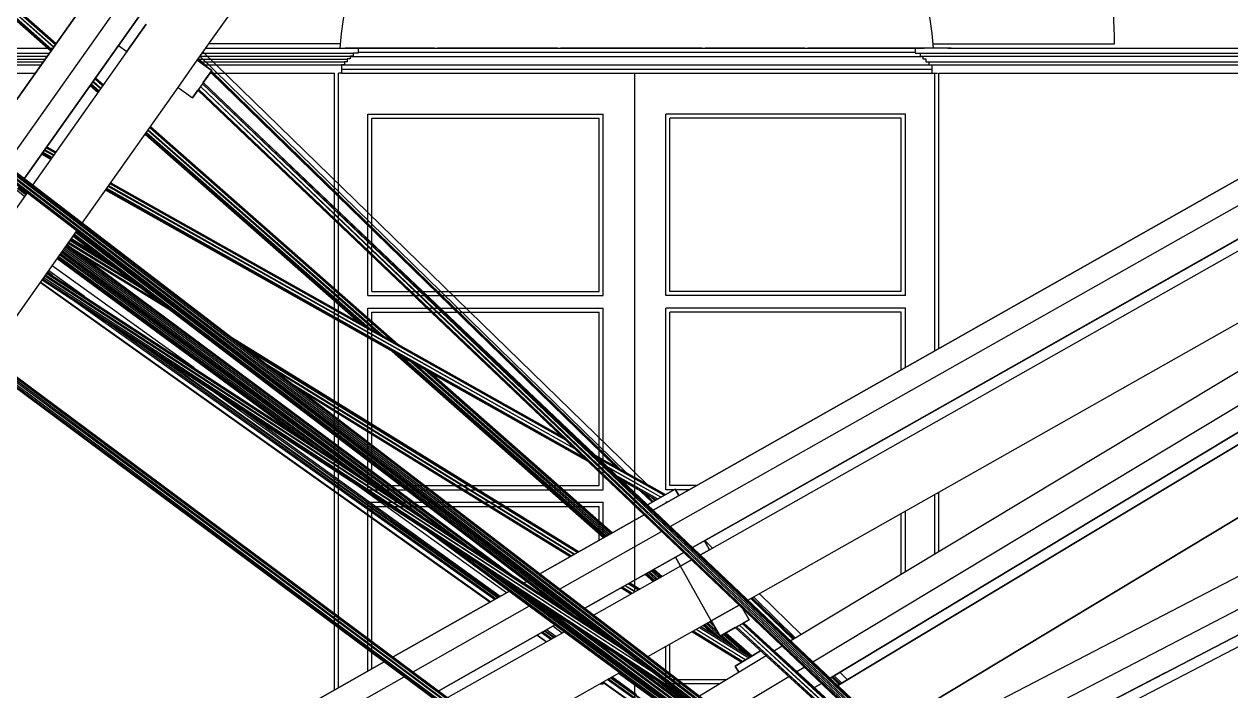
# Model space of a CAD drawing. Extents: x -43 to 90, y 6 to 81.
# Drawn here: x -15.716 to -12.824, y 69.148 to 70.745 of the extents above; entities that cross this region are included whole.
import ezdxf

# ---------------------------------------------------------------- set-up
doc = ezdxf.new("R2010")
doc.units = 0
doc.header["$LTSCALE"] = 0.1
doc.header["$MEASUREMENT"] = 0
doc.layers.add('cobertura nova', color=4, linetype='CONTINUOUS')
doc.layers.add('visto', color=9, linetype='CONTINUOUS')

msp = doc.modelspace()

# ---------------------------------------------------------------- linework, layer by layer
at = {"layer": 'cobertura nova'}
for p, q in [((-15.8148, 70.4505), (-14.023, 72.9875)), ((-14.023, 72.9875), (-15.8148, 70.4505)), ((-15.7592, 70.408), (-13.9658, 72.9471)), ((-13.9212, 72.9156), (-15.7158, 70.3747)), ((-15.7158, 70.3747), (-13.9212, 72.9156)), ((-15.7158, 70.3747), (-13.9212, 72.9156)), ((-13.9212, 72.9156), (-15.7158, 70.3747)), ((-13.9212, 72.9156), (-15.7158, 70.3747)), ((-15.7158, 70.3747), (-13.9212, 72.9156)), ((-15.7158, 70.3747), (-13.9212, 72.9156)), ((-13.9212, 72.9156), (-15.7158, 70.3747)), ((-15.7158, 70.3747), (-13.9212, 72.9156)), ((-13.9212, 72.9156), (-15.7158, 70.3747)), ((-15.3009, 70.6588), (-13.8244, 72.7493)), ((-15.3009, 70.6588), (-13.8244, 72.7493)), ((-18.0309, 72.1236), (-12.348, 67.7684)), ((-12.3445, 67.7697), (-18.0309, 72.1236)), ((-12.336, 67.7728), (-18.0268, 72.1304)), ((-12.3444, 67.7697), (-18.0268, 72.1304)), ((-12.3274, 67.7759), (-18.0227, 72.1373)), ((-12.3358, 67.7729), (-18.0227, 72.1373)), ((-12.3216, 67.7755), (-18.0211, 72.1401)), ((-12.3273, 67.7759), (-18.0211, 72.1401)), ((-18.0326, 72.1208), (-12.3481, 67.7684)), ((-15.9759, 70.9663), (-15.6519, 70.6812)), ((-15.9755, 70.9661), (-15.6517, 70.6815)), ((-15.65, 70.6838), (-15.9661, 70.9619)), ((-15.965, 70.9615), (-15.6494, 70.6847)), ((-15.9424, 70.9515), (-15.6455, 70.6903)), ((-15.9411, 70.9509), (-15.6449, 70.6911)), ((-15.9186, 70.941), (-15.6409, 70.6967)), ((-15.6407, 70.697), (-15.9181, 70.9407)), ((-15.9088, 70.9366), (-15.6391, 70.6993)), ((-14.2088, 69.5815), (-11.8489, 70.9148)), ((-11.8489, 70.9148), (-14.2088, 69.5815)), ((-14.1674, 69.5422), (-11.822, 70.8672)), ((-14.1143, 69.4918), (-11.7876, 70.8063)), ((-11.7876, 70.8063), (-14.1143, 69.4918)), ((-11.7876, 70.8063), (-14.1143, 69.4918)), ((-14.1143, 69.4918), (-11.7876, 70.8063)), ((-14.1143, 69.4918), (-11.7876, 70.8063)), ((-11.7876, 70.8063), (-14.1143, 69.4918)), ((-14.1143, 69.4918), (-11.7876, 70.8063)), ((-11.7876, 70.8063), (-14.1143, 69.4918)), ((-14.1143, 69.4918), (-11.7876, 70.8063)), ((-11.7876, 70.8063), (-14.1143, 69.4918)), ((-14.0856, 69.508), (-11.7876, 70.8063)), ((-11.7876, 70.8063), (-14.0856, 69.508)), ((-14.0856, 69.508), (-11.7876, 70.8063)), ((-11.7876, 70.8063), (-14.0856, 69.508)), ((-14.0856, 69.508), (-11.7876, 70.8063)), ((-14.0856, 69.508), (-11.7876, 70.8063)), ((-14.0856, 69.508), (-11.7876, 70.8063)), ((-11.7876, 70.8063), (-14.0856, 69.508)), ((-11.7876, 70.8063), (-14.0856, 69.508)), ((-11.7876, 70.8063), (-14.0856, 69.508)), ((-14.0856, 69.508), (-11.7876, 70.8063)), ((-14.0856, 69.508), (-11.7876, 70.8063)), ((-14.0856, 69.508), (-11.7876, 70.8063)), ((-11.7876, 70.8063), (-14.0856, 69.508)), ((-11.7876, 70.8063), (-14.0856, 69.508)), ((-14.0856, 69.508), (-11.7876, 70.8063)), ((-14.0856, 69.508), (-11.7876, 70.8063)), ((-15.4696, 70.6799), (-15.4235, 70.7453)), ((-15.4235, 70.7453), (-15.4696, 70.6799)), ((-15.4234, 70.7453), (-15.4696, 70.6799)), ((-15.4696, 70.6799), (-15.4234, 70.7453)), ((-15.4696, 70.6799), (-15.4234, 70.7453)), ((-14.0733, 69.4862), (-11.8449, 70.7452)), ((-14.1143, 69.4918), (-11.9168, 70.7333)), ((-15.49, 70.6944), (-15.7158, 70.3747)), ((-15.49, 70.6944), (-15.7158, 70.3747)), ((-15.7158, 70.3747), (-15.49, 70.6944)), ((-15.49, 70.6944), (-15.7158, 70.3747)), ((-15.7158, 70.3747), (-15.49, 70.6944)), ((-15.7158, 70.3747), (-15.49, 70.6944)), ((-15.7158, 70.3747), (-15.49, 70.6944)), ((-15.49, 70.6944), (-15.7158, 70.3747)), ((-15.7158, 70.3747), (-15.49, 70.6944)), ((-15.7158, 70.3747), (-15.49, 70.6944)), ((-15.49, 70.6944), (-15.7158, 70.3747)), ((-15.7158, 70.3747), (-15.49, 70.6944)), ((-15.49, 70.6944), (-15.7158, 70.3747)), ((-15.49, 70.6944), (-15.7158, 70.3747)), ((-15.49, 70.6944), (-15.7158, 70.3747)), ((-15.7158, 70.3747), (-15.49, 70.6944)), ((-15.7158, 70.3747), (-15.49, 70.6944)), ((-15.49, 70.6944), (-15.7158, 70.3747)), ((-15.7158, 70.3747), (-15.49, 70.6944)), ((-15.49, 70.6944), (-15.7158, 70.3747)), ((-15.7158, 70.3747), (-15.49, 70.6944)), ((-15.49, 70.6944), (-15.7158, 70.3747)), ((-15.7158, 70.3747), (-15.49, 70.6944)), ((-15.7158, 70.3747), (-15.49, 70.6944)), ((-15.49, 70.6944), (-15.7158, 70.3747)), ((-15.49, 70.6944), (-15.7158, 70.3747)), ((-15.4696, 70.6799), (-15.6959, 70.3595)), ((-15.49, 70.6944), (-15.4696, 70.6799)), ((-15.4696, 70.6799), (-15.4696, 70.6799)), ((-15.4696, 70.6799), (-15.4696, 70.6799)), ((-15.4696, 70.6799), (-15.4696, 70.6799)), ((-14.2242, 69.6439), (-15.287, 70.6785)), ((-15.3471, 70.5934), (-15.3009, 70.6588)), ((-15.3009, 70.6588), (-15.2663, 70.6343)), ((-15.3009, 70.6588), (-15.3009, 70.6588)), ((-15.3009, 70.6588), (-15.3009, 70.6588)), ((-15.2663, 70.6343), (-15.3009, 70.6588)), ((-15.3009, 70.6588), (-15.3009, 70.6588)), ((-15.2663, 70.6343), (-15.3009, 70.6588)), ((-15.3009, 70.6588), (-15.3009, 70.6588)), ((-15.3009, 70.6588), (-15.3009, 70.6588)), ((-15.3009, 70.6587), (-15.3009, 70.6588)), ((-15.2998, 70.6603), (-15.291, 70.6517)), ((-15.2983, 70.6624), (-15.278, 70.6426)), ((-15.2742, 70.6399), (-15.2979, 70.663)), ((-14.2744, 69.6721), (-15.2944, 70.668)), ((-15.2663, 70.6343), (-15.3125, 70.569)), ((-15.2663, 70.6343), (-15.2868, 70.6053)), ((-15.2868, 70.6053), (-15.2663, 70.6343)), ((-15.2691, 70.6304), (-14.299, 69.6859)), ((-15.2676, 70.6324), (-14.2933, 69.6827)), ((-14.2881, 69.6798), (-15.2672, 70.633)), ((-15.2663, 70.6343), (-15.2663, 70.6343)), ((-15.2663, 70.6343), (-15.2663, 70.6343)), ((-15.7158, 70.3747), (-15.55, 70.6094)), ((-15.5767, 70.2683), (-15.3471, 70.5934)), ((-15.5767, 70.2682), (-15.3471, 70.5934)), ((-15.5578, 70.5984), (-15.5389, 70.5818)), ((-15.5575, 70.5988), (-15.5386, 70.5822)), ((-15.5371, 70.5844), (-15.5559, 70.601)), ((-15.5552, 70.602), (-15.5364, 70.5855)), ((-15.5514, 70.6075), (-15.5325, 70.5909)), ((-15.5507, 70.6084), (-15.5318, 70.5919)), ((-15.5468, 70.6139), (-15.528, 70.5973)), ((-15.5277, 70.5977), (-15.5466, 70.6143)), ((-15.545, 70.6165), (-15.5261, 70.5999)), ((-15.3471, 70.5934), (-15.3125, 70.569)), ((-15.2977, 70.5898), (-12.4314, 67.8596)), ((-12.4085, 67.8421), (-15.2977, 70.5898)), ((-12.35, 67.7972), (-15.2932, 70.5962)), ((-12.4058, 67.84), (-15.2932, 70.5962)), ((-12.3151, 67.7749), (-15.2887, 70.6026)), ((-12.3483, 67.7959), (-15.2887, 70.6026)), ((-12.315, 67.7749), (-15.2868, 70.6053)), ((-15.2868, 70.6053), (-12.3099, 67.7744)), ((-13.9816, 69.3658), (-11.7711, 70.6146)), ((-13.9816, 69.3658), (-11.7712, 70.6146)), ((-11.6734, 70.5958), (-13.8783, 69.2678)), ((-15.2996, 70.5872), (-15.3125, 70.569)), ((-15.3125, 70.569), (-15.2996, 70.5872)), ((-15.3125, 70.569), (-15.3125, 70.569)), ((-15.3125, 70.569), (-15.3125, 70.569)), ((-15.3125, 70.569), (-15.3125, 70.569)), ((-15.2997, 70.587), (-15.0895, 70.3874)), ((-15.2996, 70.5872), (-12.4327, 67.8606)), ((-13.8256, 69.2178), (-11.6373, 70.5358)), ((-15.4257, 70.4821), (-14.9128, 70.0309)), ((-15.4253, 70.4826), (-14.9085, 70.0284)), ((-14.8992, 70.0232), (-15.4238, 70.4848)), ((-15.4229, 70.486), (-14.8887, 70.0173)), ((-15.4192, 70.4912), (-14.8665, 70.0048)), ((-15.4184, 70.4924), (-14.8557, 69.9988)), ((-15.4147, 70.4976), (-14.8337, 69.9864)), ((-14.8292, 69.9839), (-15.4144, 70.4981)), ((-15.4128, 70.5003), (-14.8202, 69.9788)), ((-11.6091, 70.489), (-13.7846, 69.1787)), ((-13.7846, 69.1787), (-11.6091, 70.489)), ((-11.6091, 70.489), (-13.7846, 69.1787)), ((-13.7846, 69.1787), (-11.6091, 70.489)), ((-13.7846, 69.1787), (-11.6091, 70.489)), ((-11.6091, 70.489), (-13.7846, 69.1787)), ((-11.6091, 70.489), (-13.7846, 69.1788)), ((-13.7846, 69.1788), (-11.6091, 70.489)), ((-13.7846, 69.1788), (-11.6091, 70.489)), ((-11.6091, 70.489), (-13.7846, 69.1788)), ((-13.7846, 69.1788), (-11.6091, 70.489)), ((-11.6091, 70.489), (-13.7846, 69.1788)), ((-11.6091, 70.489), (-13.7846, 69.1788)), ((-11.6091, 70.489), (-13.7846, 69.1788)), ((-13.7846, 69.1788), (-11.6091, 70.489)), ((-11.6091, 70.489), (-13.7846, 69.1788)), ((-13.7846, 69.1788), (-11.6091, 70.489)), ((-11.6091, 70.489), (-13.7846, 69.1788)), ((-13.7846, 69.1787), (-11.6091, 70.489)), ((-11.6091, 70.489), (-13.7846, 69.1787)), ((-13.7846, 69.1787), (-11.6091, 70.489)), ((-11.6091, 70.489), (-13.7846, 69.1787)), ((-11.6091, 70.489), (-13.7846, 69.1787)), ((-13.7846, 69.1787), (-11.6091, 70.489)), ((-11.6091, 70.489), (-13.7846, 69.1787)), ((-13.7846, 69.1787), (-11.6091, 70.489)), ((-13.7846, 69.1787), (-11.6091, 70.489)), ((-11.6091, 70.489), (-13.7846, 69.1787)), ((-11.6091, 70.489), (-13.7846, 69.1787)), ((-13.7846, 69.1788), (-11.6091, 70.489)), ((-11.6091, 70.489), (-13.7846, 69.1788)), ((-13.7846, 69.1788), (-11.6091, 70.489)), ((-13.7846, 69.1788), (-11.6091, 70.489)), ((-13.7846, 69.1788), (-11.6091, 70.489)), ((-13.7846, 69.1788), (-11.6091, 70.489)), ((-11.6091, 70.489), (-13.7846, 69.1788)), ((-13.7846, 69.1788), (-11.6091, 70.489)), ((-13.7846, 69.1788), (-11.6091, 70.489)), ((-11.6091, 70.489), (-13.7846, 69.1788)), ((-15.6633, 70.449), (-15.6414, 70.4367)), ((-15.6409, 70.4375), (-15.6627, 70.4498)), ((-15.6615, 70.4516), (-15.6396, 70.4393)), ((-15.6615, 70.4516), (-15.6396, 70.4393)), ((-15.6523, 70.4213), (-15.6742, 70.4336)), ((-15.6517, 70.4222), (-15.6736, 70.4345)), ((-15.6723, 70.4363), (-15.6504, 70.424)), ((-15.649, 70.4259), (-15.6709, 70.4383)), ((-15.6459, 70.4303), (-15.6678, 70.4426)), ((-15.6445, 70.4323), (-15.6664, 70.4446)), ((-13.7658, 69.1609), (-11.6647, 70.4263)), ((-11.6647, 70.4263), (-13.7657, 69.1609)), ((-12.3048, 67.7739), (-15.0773, 70.4061)), ((-14.3975, 69.7292), (-15.5132, 70.3582)), ((-15.51, 70.3628), (-14.419, 69.7497)), ((-14.4195, 69.7502), (-15.5094, 70.3635)), ((-15.5081, 70.3654), (-14.4284, 69.7587)), ((-15.5081, 70.3654), (-14.4284, 69.7586)), ((-15.7087, 70.3415), (-16.9923, 68.524)), ((-15.7346, 70.3481), (-15.7147, 70.333)), ((-15.7315, 70.3525), (-15.7116, 70.3374)), ((-15.7301, 70.3545), (-15.7102, 70.3394)), ((-14.3644, 69.6977), (-15.5208, 70.3475)), ((-14.3648, 69.6981), (-15.5203, 70.3482)), ((-15.5189, 70.3501), (-14.3738, 69.7067)), ((-14.3747, 69.7075), (-15.5176, 70.3519)), ((-14.3964, 69.7282), (-15.5144, 70.3564)), ((-13.6529, 69.0538), (-11.5873, 70.2978)), ((-11.5873, 70.2978), (-13.6529, 69.0538)), ((-13.6529, 69.0538), (-11.5873, 70.2978)), ((-11.5874, 70.2978), (-13.6529, 69.0538)), ((-11.5873, 70.2978), (-13.6529, 69.0538)), ((-13.6529, 69.0538), (-11.5873, 70.2978)), ((-16.8698, 68.4375), (-15.5895, 70.2502)), ((-16.8698, 68.4375), (-15.5895, 70.2502)), ((-15.5921, 70.2465), (-14.3894, 69.3313)), ((-15.5906, 70.2486), (-15.2213, 69.9683)), ((-14.5927, 69.4553), (-15.615, 70.214)), ((-14.5753, 69.4439), (-15.6139, 70.2155)), ((-14.5486, 69.4266), (-15.6131, 70.2167)), ((-15.6103, 70.2207), (-15.4344, 70.1126)), ((-15.6103, 70.2146), (-15.3898, 70.0787)), ((-15.6088, 70.2228), (-15.4532, 70.1269)), ((-15.6058, 70.2271), (-15.4969, 70.1602)), ((-15.6043, 70.2292), (-15.5167, 70.1752)), ((-15.603, 70.231), (-15.5346, 70.1888)), ((-15.6024, 70.2319), (-15.543, 70.1953)), ((-15.6024, 70.2319), (-15.543, 70.1952)), ((-15.5985, 70.2374), (-14.4379, 69.3544)), ((-15.5979, 70.2383), (-14.4169, 69.3408)), ((-14.4008, 69.3303), (-15.5966, 70.2401)), ((-15.5951, 70.2422), (-14.3492, 69.2967)), ((-15.6357, 70.1848), (-15.0349, 69.7434)), ((-15.0127, 69.7289), (-15.6346, 70.1863)), ((-15.6327, 70.189), (-14.9498, 69.6879)), ((-15.6301, 70.1926), (-14.8976, 69.6539)), ((-15.6282, 70.1954), (-15.0251, 69.7528)), ((-15.6259, 70.1987), (-14.8503, 69.6231)), ((-15.6248, 70.2002), (-14.831, 69.6105)), ((-14.8061, 69.5943), (-15.624, 70.2013)), ((-14.7606, 69.5647), (-15.6214, 70.2049)), ((-14.6993, 69.5248), (-15.6195, 70.2077)), ((-14.6557, 69.4964), (-15.6169, 70.2113)), ((-15.3823, 70.0729), (-15.6004, 70.2072)), ((-15.3635, 70.0587), (-15.5802, 70.1922)), ((-15.3085, 69.9217), (-15.6486, 70.1665)), ((-15.6365, 70.1836), (-15.0603, 69.76)), ((-15.6761, 70.1275), (-14.5979, 69.3617)), ((-14.084, 69.0975), (-15.6726, 70.1324)), ((-14.0859, 69.099), (-15.672, 70.1334)), ((-15.6708, 70.1351), (-14.1177, 69.1233)), ((-14.1231, 69.1274), (-15.6691, 70.1374)), ((-14.1993, 69.1858), (-15.6662, 70.1415)), ((-14.206, 69.191), (-15.6646, 70.1439)), ((-15.6617, 70.1479), (-14.2809, 69.2483)), ((-14.2842, 69.2508), (-15.661, 70.1489)), ((-15.6598, 70.1506), (-14.3148, 69.2742)), ((-15.6598, 70.1506), (-14.3147, 69.2742)), ((-15.6481, 70.143), (-15.6595, 70.1511)), ((-15.5714, 70.093), (-15.6569, 70.1547)), ((-13.6052, 69.0085), (-11.4066, 70.1483)), ((-15.6771, 70.1261), (-14.5991, 69.361)), ((-14.5886, 69.367), (-15.6053, 70.0886)), ((-13.5515, 68.9575), (-11.3744, 70.0862)), ((-14.5858, 69.3685), (-15.519, 70.0323)), ((-13.5096, 68.9177), (-11.3492, 70.0377)), ((-13.5096, 68.9177), (-11.3492, 70.0377)), ((-11.3493, 70.0377), (-13.5096, 68.9177)), ((-13.5096, 68.9177), (-11.3493, 70.0377)), ((-11.3492, 70.0377), (-13.5096, 68.9177)), ((-11.3492, 70.0377), (-13.5096, 68.9177)), ((-13.5096, 68.9177), (-11.3492, 70.0377)), ((-11.3492, 70.0377), (-13.5096, 68.9177)), ((-13.5096, 68.9177), (-11.3492, 70.0377)), ((-13.5096, 68.9177), (-11.3492, 70.0377)), ((-11.3492, 70.0377), (-13.5096, 68.9177)), ((-13.5096, 68.9177), (-11.3492, 70.0377)), ((-11.3492, 70.0377), (-13.5096, 68.9177)), ((-11.3492, 70.0377), (-13.5096, 68.9177)), ((-13.5096, 68.9177), (-11.3492, 70.0377)), ((-13.5096, 68.9177), (-11.3492, 70.0377)), ((-11.3492, 70.0377), (-13.5096, 68.9177)), ((-13.5096, 68.9177), (-11.3492, 70.0377)), ((-11.3492, 70.0377), (-13.5096, 68.9177)), ((-13.5096, 68.9177), (-11.3492, 70.0377)), ((-11.3492, 70.0377), (-13.5096, 68.9177)), ((-13.5096, 68.9177), (-11.3492, 70.0377)), ((-13.5096, 68.9177), (-11.3492, 70.0377)), ((-13.5096, 68.9177), (-11.3492, 70.0377)), ((-13.5096, 68.9177), (-11.3492, 70.0377)), ((-11.3492, 70.0377), (-13.5096, 68.9177)), ((-13.5096, 68.9177), (-11.3492, 70.0377)), ((-13.5096, 68.9177), (-11.3492, 70.0377)), ((-13.5096, 68.9177), (-11.3492, 70.0377)), ((-11.3492, 70.0377), (-13.5096, 68.9177)), ((-11.3492, 70.0377), (-13.5096, 68.9177)), ((-11.3492, 70.0377), (-13.5096, 68.9177)), ((-13.5096, 68.9177), (-11.3492, 70.0377)), ((-11.3492, 70.0377), (-13.5096, 68.9177)), ((-11.3492, 70.0377), (-13.5096, 68.9177)), ((-14.5812, 69.3712), (-15.4419, 69.9822)), ((-15.227, 70.0005), (-14.3855, 69.4817)), ((-15.227, 70.0004), (-14.3855, 69.4817)), ((-15.2205, 69.9954), (-14.3858, 69.4815)), ((-14.58, 69.3718), (-15.4074, 69.9596)), ((-15.2016, 69.981), (-14.3887, 69.4799)), ((-15.1864, 69.9693), (-14.3894, 69.4795)), ((-14.8342, 69.9617), (-14.3265, 69.515)), ((-14.8296, 69.9591), (-14.3251, 69.5158)), ((-14.3235, 69.5167), (-14.8206, 69.9541)), ((-13.4904, 68.8995), (-11.4087, 69.9787)), ((-14.1746, 68.7134), (-15.8141, 69.9322)), ((-14.1742, 68.7136), (-15.8133, 69.9333)), ((-15.8122, 69.9348), (-14.1714, 68.715)), ((-14.1703, 68.7156), (-15.8102, 69.9376)), ((-14.1636, 68.7191), (-15.8077, 69.9413)), ((-14.1625, 68.7196), (-15.8057, 69.9441)), ((-15.8031, 69.9477), (-14.1558, 68.7231)), ((-14.1554, 68.7233), (-15.8023, 69.9489)), ((-15.8012, 69.9504), (-14.1526, 68.7248)), ((-15.8012, 69.9504), (-14.1526, 68.7248)), ((-15.1403, 69.9341), (-14.3964, 69.4755)), ((-14.8094, 69.9478), (-14.3202, 69.5186)), ((-14.7879, 69.9357), (-14.3163, 69.5208)), ((-14.7764, 69.9292), (-14.3129, 69.5227)), ((-15.1259, 69.923), (-14.3971, 69.4751)), ((-14.7552, 69.9173), (-14.3091, 69.5248)), ((-14.3077, 69.5256), (-14.7503, 69.9146)), ((-14.7416, 69.9097), (-14.3061, 69.5265)), ((-15.0791, 69.8872), (-14.4041, 69.4712)), ((-14.4044, 69.471), (-15.0734, 69.8828)), ((-14.4073, 69.4694), (-15.0538, 69.8678)), ((-14.578, 69.3729), (-15.2594, 69.8632)), ((-14.5752, 69.3745), (-15.1915, 69.819)), ((-13.6583, 69.7494), (-14.0856, 69.508)), ((-14.0856, 69.508), (-13.6612, 69.7478)), ((-14.3474, 69.7131), (-14.1791, 69.6185)), ((-14.3474, 69.7131), (-14.1791, 69.6185)), ((-14.1824, 69.6167), (-14.3383, 69.7045)), ((-14.338, 69.7042), (-14.1824, 69.6167)), ((-14.1902, 69.6123), (-14.3159, 69.6832)), ((-14.1902, 69.6123), (-14.3152, 69.6826)), ((-14.5601, 69.383), (-14.9211, 69.6428)), ((-14.198, 69.6079), (-14.2931, 69.6615)), ((-14.2925, 69.661), (-14.198, 69.6079)), ((-14.2012, 69.6061), (-14.2833, 69.6523)), ((-14.2012, 69.6061), (-14.2831, 69.6521)), ((-14.2385, 69.627), (-14.2112, 69.6004)), ((-14.233, 69.6239), (-14.2097, 69.6012)), ((-14.2083, 69.6021), (-14.2276, 69.6209)), ((-14.1556, 69.6318), (-14.2222, 69.5942)), ((-14.2222, 69.5942), (-14.1556, 69.6318)), ((-14.2047, 69.6041), (-14.2143, 69.6134)), ((-14.1469, 69.6165), (-14.1556, 69.6318)), ((-14.1469, 69.6165), (-14.1556, 69.6318)), ((-14.1556, 69.6318), (-14.1556, 69.6318)), ((-14.1556, 69.6318), (-14.1556, 69.6318)), ((-14.1556, 69.6318), (-14.1469, 69.6165)), ((-14.1469, 69.6165), (-14.1556, 69.6318)), ((-13.9378, 69.5915), (-14.0856, 69.508)), ((-14.4799, 69.4283), (-14.2297, 69.5697)), ((-14.2297, 69.5697), (-14.4799, 69.4283)), ((-14.745, 69.5281), (-13.8592, 68.8768)), ((-14.4328, 69.3922), (-14.1884, 69.5303)), ((-14.7171, 69.51), (-13.8569, 68.878)), ((-13.8561, 68.8785), (-14.6974, 69.4972)), ((-14.0733, 69.4862), (-14.0856, 69.508)), ((-14.0856, 69.508), (-14.0733, 69.4862)), ((-14.0733, 69.4862), (-14.0856, 69.508)), ((-14.0733, 69.4862), (-14.0856, 69.508)), ((-14.0856, 69.508), (-14.0733, 69.4862)), ((-14.0663, 69.4902), (-14.085, 69.5083)), ((-14.3724, 69.346), (-14.1353, 69.4799)), ((-14.1353, 69.4799), (-14.3724, 69.346)), ((-14.1353, 69.4799), (-14.3724, 69.346)), ((-14.3724, 69.346), (-14.1353, 69.4799)), ((-14.3724, 69.346), (-14.1353, 69.4799)), ((-14.3724, 69.346), (-14.1353, 69.4799)), ((-14.1353, 69.4799), (-14.3724, 69.346)), ((-14.3724, 69.346), (-14.1353, 69.4799)), ((-14.1353, 69.4799), (-14.3724, 69.346)), ((-14.3724, 69.346), (-14.1353, 69.4799)), ((-14.1353, 69.4799), (-14.3724, 69.346)), ((-14.1553, 69.4686), (-14.3724, 69.346)), ((-14.3724, 69.346), (-14.1553, 69.4686)), ((-14.3724, 69.346), (-14.1553, 69.4686)), ((-14.3724, 69.346), (-14.1553, 69.4686)), ((-14.1553, 69.4686), (-14.3724, 69.346)), ((-14.1553, 69.4686), (-14.3724, 69.346)), ((-14.3724, 69.346), (-14.1553, 69.4686)), ((-14.1553, 69.4686), (-14.3724, 69.346)), ((-14.3724, 69.346), (-14.1553, 69.4686)), ((-14.3724, 69.346), (-14.1553, 69.4686)), ((-14.3724, 69.346), (-14.1553, 69.4686)), ((-14.1553, 69.4686), (-14.3724, 69.346)), ((-14.1553, 69.4686), (-14.3724, 69.346)), ((-14.3724, 69.346), (-14.1553, 69.4686)), ((-14.1553, 69.4686), (-14.3724, 69.346)), ((-14.3724, 69.346), (-14.1553, 69.4686)), ((-14.3724, 69.346), (-14.1553, 69.4686)), ((-14.1553, 69.4686), (-14.3724, 69.346)), ((-14.1553, 69.4686), (-14.3724, 69.346)), ((-14.3724, 69.346), (-14.1553, 69.4686)), ((-14.1553, 69.4686), (-14.143, 69.4469)), ((-14.1553, 69.4686), (-14.143, 69.4469)), ((-14.143, 69.4469), (-14.1553, 69.4686)), ((-14.143, 69.4469), (-14.1164, 69.4619)), ((-14.1164, 69.4619), (-14.143, 69.4469)), ((-14.143, 69.4469), (-14.1164, 69.4619)), ((-14.143, 69.4469), (-14.1164, 69.4619)), ((-14.1164, 69.4619), (-14.143, 69.4469)), ((-14.1429, 69.4469), (-14.1164, 69.4619)), ((-14.0953, 69.4738), (-14.0733, 69.4862)), ((-14.0953, 69.4738), (-14.0733, 69.4862)), ((-14.0733, 69.4862), (-14.0953, 69.4738)), ((-14.0953, 69.4738), (-14.0733, 69.4862)), ((-14.0953, 69.4738), (-14.0733, 69.4862)), ((-14.0953, 69.4738), (-14.0733, 69.4862)), ((-14.0733, 69.4862), (-14.0953, 69.4738)), ((-14.0863, 69.4789), (-14.0863, 69.4789)), ((-14.085, 69.4796), (-14.085, 69.4796)), ((-14.0834, 69.4805), (-14.0834, 69.4805)), ((-14.0801, 69.4824), (-14.0801, 69.4824)), ((-14.6286, 69.4523), (-13.8694, 68.8953)), ((-14.143, 69.4469), (-14.3508, 69.3295)), ((-14.2173, 69.4336), (-14.1974, 69.4161)), ((-14.2137, 69.4356), (-14.1938, 69.4182)), ((-14.2101, 69.4377), (-14.1902, 69.4202)), ((-14.1887, 69.421), (-14.2086, 69.4385)), ((-14.2071, 69.4394), (-14.1872, 69.4219)), ((-14.143, 69.4469), (-14.143, 69.4469)), ((-14.143, 69.4469), (-14.143, 69.4469)), ((-14.143, 69.4469), (-14.143, 69.4469)), ((-14.143, 69.4469), (-14.143, 69.4469)), ((-14.143, 69.4469), (-14.143, 69.4469)), ((-14.143, 69.4469), (-14.143, 69.4469)), ((-14.143, 69.4469), (-14.143, 69.4469)), ((-14.1429, 69.4469), (-14.143, 69.4469)), ((-14.0692, 69.3163), (-14.1429, 69.4469)), ((-14.5827, 69.4224), (-14.2599, 69.185)), ((-14.5588, 69.4068), (-13.8506, 68.8813)), ((-14.5182, 69.4067), (-14.5115, 69.4105)), ((-14.5115, 69.4105), (-14.5182, 69.4067)), ((-14.268, 69.4049), (-14.2437, 69.39)), ((-14.2675, 69.4052), (-14.2432, 69.3902)), ((-14.2646, 69.4069), (-14.2402, 69.3919)), ((-14.2643, 69.407), (-14.24, 69.392)), ((-14.2643, 69.407), (-14.2401, 69.392)), ((-14.2275, 69.4279), (-14.2076, 69.4104)), ((-14.226, 69.4287), (-14.2061, 69.4112)), ((-14.2046, 69.4121), (-14.2245, 69.4295)), ((-14.2209, 69.4316), (-14.201, 69.4141)), ((-14.8316, 69.2296), (-14.5531, 69.387)), ((-14.5531, 69.387), (-14.8316, 69.2296)), ((-14.5417, 69.3957), (-13.8497, 68.8818)), ((-13.8474, 68.8829), (-14.5147, 69.3781)), ((-14.2619, 69.3797), (-14.2862, 69.3947)), ((-14.2589, 69.3814), (-14.2832, 69.3964)), ((-14.283, 69.3965), (-14.2587, 69.3815)), ((-14.2758, 69.4006), (-14.2514, 69.3856)), ((-14.2753, 69.4008), (-14.251, 69.3859)), ((-13.8533, 69.2828), (-13.9543, 69.3812)), ((-14.7837, 69.194), (-14.5048, 69.3516)), ((-13.8454, 68.884), (-14.4745, 69.3519)), ((-14.4666, 69.3731), (-14.4642, 69.3745)), ((-14.3724, 69.346), (-14.3363, 69.3664)), ((-14.3363, 69.3664), (-14.3724, 69.346)), ((-14.0692, 69.3163), (-14.0028, 69.3538)), ((-14.0028, 69.3538), (-14.0692, 69.3163)), ((-13.9744, 69.3698), (-13.8729, 69.271)), ((-13.9731, 69.3706), (-13.8717, 69.2717)), ((-13.87, 69.2728), (-13.9714, 69.3715)), ((-13.8672, 69.2745), (-13.9683, 69.3733)), ((-14.0483, 69.2794), (-13.9787, 69.3187)), ((-13.9787, 69.3187), (-14.0483, 69.2794)), ((-13.9787, 69.3187), (-13.9935, 69.345)), ((-13.9935, 69.345), (-13.9787, 69.3187)), ((-13.9787, 69.3187), (-13.9919, 69.3113)), ((-13.9919, 69.3113), (-13.9787, 69.3187)), ((-13.9787, 69.3187), (-13.9787, 69.3187)), ((-14.7223, 69.1483), (-14.443, 69.3061)), ((-14.443, 69.3061), (-14.7223, 69.1483)), ((-14.7223, 69.1483), (-14.443, 69.3061)), ((-14.7223, 69.1483), (-14.443, 69.3061)), ((-14.443, 69.3061), (-14.7223, 69.1483)), ((-14.443, 69.3061), (-14.7223, 69.1483)), ((-14.7223, 69.1483), (-14.443, 69.3061)), ((-14.443, 69.3061), (-14.7223, 69.1483)), ((-14.7223, 69.1483), (-14.443, 69.3061)), ((-14.7223, 69.1483), (-14.443, 69.3061)), ((-14.7223, 69.1483), (-14.443, 69.3061)), ((-14.443, 69.3061), (-14.7223, 69.1483)), ((-14.443, 69.3061), (-14.7223, 69.1483)), ((-14.443, 69.3061), (-14.7223, 69.1483)), ((-14.443, 69.3061), (-14.7223, 69.1483)), ((-14.7223, 69.1483), (-14.443, 69.3061)), ((-14.7223, 69.1483), (-14.443, 69.3061)), ((-14.7223, 69.1483), (-14.443, 69.3061)), ((-14.443, 69.3061), (-14.7223, 69.1483)), ((-14.7223, 69.1483), (-14.443, 69.3061)), ((-14.7223, 69.1483), (-14.443, 69.3061)), ((-14.443, 69.3061), (-14.7223, 69.1483)), ((-14.443, 69.3061), (-14.7223, 69.1483)), ((-14.7223, 69.1483), (-14.443, 69.3061)), ((-14.7223, 69.1483), (-14.443, 69.3061)), ((-14.443, 69.3061), (-14.7223, 69.1483)), ((-14.7223, 69.1483), (-14.443, 69.3061)), ((-14.7223, 69.1483), (-14.443, 69.3061)), ((-14.443, 69.3061), (-14.7223, 69.1483)), ((-14.7223, 69.1483), (-14.443, 69.3061)), ((-14.443, 69.3061), (-14.7223, 69.1483)), ((-14.7223, 69.1483), (-14.443, 69.3061)), ((-14.443, 69.3061), (-14.7223, 69.1483)), ((-14.4209, 69.2899), (-14.7003, 69.132)), ((-14.4511, 69.2728), (-14.4736, 69.2888)), ((-14.4464, 69.2755), (-14.4689, 69.2915)), ((-14.4453, 69.2761), (-14.4678, 69.2921)), ((-14.4416, 69.2782), (-14.4639, 69.2943)), ((-14.4264, 69.2868), (-14.4487, 69.3029)), ((-13.8398, 68.8869), (-14.4083, 69.3088)), ((-14.2214, 69.2303), (-14.0692, 69.3163)), ((-14.2213, 69.2303), (-14.0692, 69.3163)), ((-13.9973, 69.2167), (-14.116, 69.2898)), ((-13.9942, 69.2185), (-14.1129, 69.2916)), ((-14.1128, 69.2916), (-13.9942, 69.2185)), ((-14.1053, 69.2958), (-13.9868, 69.223)), ((-14.1051, 69.296), (-13.9868, 69.223)), ((-14.0976, 69.3002), (-13.9793, 69.2275)), ((-14.0974, 69.3003), (-13.9793, 69.2275)), ((-14.0943, 69.3021), (-13.9762, 69.2294)), ((-14.0942, 69.3021), (-13.9762, 69.2294)), ((-14.0942, 69.3021), (-13.9762, 69.2294)), ((-14.0883, 69.3055), (-14.062, 69.2823)), ((-14.0868, 69.3063), (-14.0532, 69.2769)), ((-14.0457, 69.2722), (-14.0854, 69.3071)), ((-14.0815, 69.3093), (-14.0492, 69.2809)), ((-14.0782, 69.3112), (-14.0546, 69.2905)), ((-14.0743, 69.3134), (-14.0608, 69.3015)), ((-14.071, 69.3153), (-14.0663, 69.3112)), ((-14.0688, 69.3157), (-14.0694, 69.3162)), ((-14.0692, 69.3163), (-14.0483, 69.2794)), ((-14.0483, 69.2794), (-14.0692, 69.3163)), ((-14.012, 69.2999), (-14.0483, 69.2794)), ((-14.0483, 69.2794), (-14.012, 69.2999)), ((-14.012, 69.2999), (-13.6611, 68.9796)), ((-13.658, 68.9811), (-14.0091, 69.3016)), ((-14.0091, 69.3015), (-13.6587, 68.9808)), ((-13.6507, 68.985), (-14.002, 69.3056)), ((-13.6522, 68.9842), (-14.002, 69.3055)), ((-13.6448, 68.988), (-13.9949, 69.3096)), ((-13.6433, 68.9888), (-13.9948, 69.3096)), ((-13.6402, 68.9904), (-13.9919, 69.3113)), ((-13.6409, 68.99), (-13.9919, 69.3113)), ((-14.4868, 69.2813), (-14.4643, 69.2654)), ((-14.4857, 69.282), (-14.4632, 69.266)), ((-14.4538, 69.2713), (-14.4763, 69.2873)), ((-13.8378, 68.888), (-14.3699, 69.2838)), ((-14.0483, 69.2794), (-14.0483, 69.2794)), ((-14.0483, 69.2794), (-14.0483, 69.2794)), ((-14.0483, 69.2794), (-14.0483, 69.2794)), ((-14.0478, 69.2797), (-14.0241, 69.259)), ((-14.0445, 69.2816), (-14.0062, 69.2479)), ((-14.0406, 69.2838), (-13.9843, 69.2344)), ((-14.0373, 69.2856), (-13.9745, 69.2304)), ((-13.9729, 69.2314), (-14.0357, 69.2865)), ((-14.0343, 69.2873), (-13.9716, 69.2322)), ((-13.8322, 68.8909), (-14.302, 69.2395)), ((-13.9377, 69.232), (-14.0977, 69.1356)), ((-13.9513, 69.2444), (-14.012, 69.2078)), ((-14.012, 69.2078), (-13.9513, 69.2444)), ((-13.8991, 69.2552), (-13.918, 69.2439)), ((-17.2921, 67.8396), (-14.8529, 69.2176)), ((-14.8529, 69.2176), (-17.2921, 67.8396)), ((-13.8313, 68.8913), (-14.2867, 69.2295)), ((-13.829, 68.8925), (-14.258, 69.2109)), ((-14.257, 69.2102), (-14.257, 69.2102)), ((-14.257, 69.2102), (-14.257, 69.2102)), ((-14.012, 69.2078), (-14.012, 69.2078)), ((-14.012, 69.2078), (-14.0029, 69.1927)), ((-14.0029, 69.1927), (-14.012, 69.2078)), ((-14.012, 69.2078), (-14.012, 69.2078)), ((-13.864, 69.1946), (-13.8465, 69.2052)), ((-17.3658, 67.7352), (-14.805, 69.182)), ((-14.5687, 69.0341), (-14.2884, 69.1924)), ((-14.5686, 69.0341), (-14.2884, 69.1924)), ((-14.1869, 69.0819), (-14.3186, 69.1754)), ((-14.1847, 69.0832), (-14.3161, 69.1768)), ((-14.1797, 69.0862), (-14.3112, 69.1795)), ((-14.1788, 69.0868), (-14.3102, 69.1801)), ((-14.2481, 69.1387), (-14.3076, 69.1816)), ((-14.1623, 69.0967), (-14.2923, 69.1903)), ((-14.0348, 69.0918), (-13.8837, 69.1828)), ((-13.7806, 69.1812), (-13.7621, 69.1631)), ((-13.7795, 69.1818), (-13.761, 69.1638)), ((-13.7592, 69.1649), (-13.7777, 69.1829)), ((-13.7565, 69.1665), (-13.775, 69.1845)), ((-13.7425, 69.1749), (-13.761, 69.1929)), ((-12.9801, 69.1922), (-13.5096, 68.9177)), ((-14.3291, 69.1694), (-14.1971, 69.0757)), ((-14.3281, 69.17), (-14.1962, 69.0763)), ((-14.1968, 69.171), (-13.8982, 68.9439)), ((-14.1741, 69.1562), (-13.8279, 68.8931)), ((-13.8055, 69.1662), (-13.822, 69.1562)), ((-13.822, 69.1562), (-13.8055, 69.1662)), ((-13.8055, 69.1662), (-13.822, 69.1562)), ((-13.822, 69.1562), (-13.8055, 69.1662)), ((-13.822, 69.1562), (-13.8055, 69.1662)), ((-13.8055, 69.1662), (-13.822, 69.1562)), ((-13.8055, 69.1662), (-13.822, 69.1562)), ((-13.822, 69.1562), (-13.8055, 69.1662)), ((-13.822, 69.1562), (-13.8055, 69.1662)), ((-13.8055, 69.1662), (-13.822, 69.1562)), ((-13.822, 69.1562), (-13.8055, 69.1662)), ((-13.8055, 69.1662), (-13.822, 69.1562)), ((-13.8055, 69.1662), (-13.822, 69.1562)), ((-13.8055, 69.1662), (-13.822, 69.1562)), ((-13.822, 69.1562), (-13.8055, 69.1662)), ((-13.8055, 69.1662), (-13.822, 69.1562)), ((-13.822, 69.1562), (-13.8055, 69.1662)), ((-13.8055, 69.1662), (-13.822, 69.1562)), ((-13.822, 69.1562), (-13.8055, 69.1662)), ((-13.8055, 69.1662), (-13.822, 69.1562)), ((-13.822, 69.1562), (-13.8055, 69.1662)), ((-13.8055, 69.1662), (-13.822, 69.1562)), ((-13.822, 69.1562), (-13.8055, 69.1662)), ((-13.822, 69.1562), (-13.8055, 69.1662)), ((-13.8055, 69.1662), (-13.822, 69.1562)), ((-13.8055, 69.1662), (-13.822, 69.1562)), ((-13.822, 69.1562), (-13.8055, 69.1662)), ((-13.8055, 69.1662), (-13.822, 69.1562)), ((-13.822, 69.1562), (-13.8055, 69.1662)), ((-13.822, 69.1562), (-13.8055, 69.1662)), ((-13.822, 69.1562), (-13.8055, 69.1662)), ((-13.822, 69.1562), (-13.8055, 69.1662)), ((-13.8055, 69.1662), (-13.822, 69.1562)), ((-13.822, 69.1562), (-13.8055, 69.1662)), ((-13.822, 69.1562), (-13.8055, 69.1662)), ((-13.8055, 69.1662), (-13.822, 69.1562)), ((-13.8055, 69.1662), (-13.822, 69.1562)), ((-13.8055, 69.1662), (-13.822, 69.1562)), ((-13.822, 69.1562), (-13.8055, 69.1662))]:
    msp.add_line(p, q, dxfattribs=at)
at = {"layer": 'visto'}
for p, q in [((-16.1647, 70.6878), (-15.6472, 70.6878)), ((-15.2804, 70.6878), (-14.9596, 70.6878)), ((-14.9587, 70.6983), (-15.273, 70.6983)), ((-14.96, 70.6878), (-13.559, 70.6878)), ((-14.7325, 70.6878), (-14.9466, 70.6878)), ((-14.9155, 70.6778), (-13.5809, 70.6778)), ((-14.4378, 70.6878), (-14.7255, 70.6878)), ((-14.091, 70.6878), (-14.4309, 70.6878)), ((-13.845, 70.6878), (-14.0841, 70.6878)), ((-13.559, 70.6878), (-13.838, 70.6878)), ((-13.4946, 70.6878), (-13.559, 70.6878)), ((-13.5377, 70.6983), (-13.1029, 70.6983)), ((-13.5024, 70.6878), (-12.2507, 70.6878)), ((-16.1968, 70.6757), (-15.6558, 70.6757)), ((-16.1898, 70.6687), (-15.6607, 70.6687)), ((-16.1828, 70.6617), (-15.6656, 70.6617)), ((-16.1758, 70.6547), (-15.6706, 70.6547)), ((-16.1688, 70.6477), (-15.6755, 70.6477)), ((-15.2988, 70.6617), (-14.9415, 70.6617)), ((-15.2952, 70.6547), (-14.9485, 70.6547)), ((-15.2939, 70.6687), (-14.9345, 70.6687)), ((-15.2889, 70.6757), (-14.9275, 70.6757)), ((-15.2853, 70.6477), (-14.9555, 70.6477)), ((-14.9624, 70.6478), (-13.4524, 70.6478)), ((-14.9345, 70.6678), (-13.5619, 70.6678)), ((-13.5689, 70.6757), (-12.272, 70.6757)), ((-13.5619, 70.6687), (-12.2844, 70.6687)), ((-13.5479, 70.6547), (-12.3092, 70.6547)), ((-13.4624, 70.6477), (-12.3216, 70.6477)), ((-16.1518, 70.6277), (-15.6897, 70.6277)), ((-15.271, 70.6277), (-14.9725, 70.6277)), ((-14.9725, 69.1501), (-14.9725, 70.6278)), ((-14.9625, 69.1557), (-14.9625, 70.6278)), ((-14.9555, 70.6378), (-13.5409, 70.6378)), ((-14.9555, 70.6278), (-13.5269, 70.6278)), ((-14.2532, 70.6278), (-14.2532, 69.3846)), ((-13.5339, 69.9628), (-13.5339, 70.6278)), ((-13.5239, 69.9685), (-13.5239, 70.6278)), ((-13.5239, 70.6277), (-12.357, 70.6277)), ((-14.8925, 70.095), (-14.8925, 70.53)), ((-14.8925, 70.53), (-14.3282, 70.53)), ((-14.8825, 70.105), (-14.8825, 70.52)), ((-14.8825, 70.52), (-14.3382, 70.52)), ((-14.3382, 70.105), (-14.3382, 70.52)), ((-14.3282, 70.095), (-14.3282, 70.53)), ((-14.1782, 70.095), (-14.1782, 70.53)), ((-13.6039, 70.53), (-14.1782, 70.53)), ((-14.1682, 70.105), (-14.1682, 70.52)), ((-13.6139, 70.52), (-14.1682, 70.52)), ((-13.6139, 70.105), (-13.6139, 70.52)), ((-13.6039, 70.095), (-13.6039, 70.53)), ((-14.8825, 70.105), (-14.3382, 70.105)), ((-13.6139, 70.105), (-14.1682, 70.105)), ((-14.8925, 70.095), (-14.3282, 70.095)), ((-13.6039, 70.095), (-14.1782, 70.095)), ((-14.8925, 69.63), (-14.8925, 70.065)), ((-14.8925, 70.065), (-14.3282, 70.065)), ((-14.8825, 69.64), (-14.8825, 70.055)), ((-14.8825, 70.055), (-14.3382, 70.055)), ((-14.3382, 69.64), (-14.3382, 70.055)), ((-14.3282, 69.63), (-14.3282, 70.065)), ((-14.1782, 69.63), (-14.1782, 70.065)), ((-13.6039, 70.065), (-14.1782, 70.065)), ((-14.1682, 69.64), (-14.1682, 70.055)), ((-13.6139, 70.055), (-14.1682, 70.055)), ((-13.6139, 69.9176), (-13.6139, 70.055)), ((-13.6039, 69.9233), (-13.6039, 70.065)), ((-14.8825, 69.64), (-14.3382, 69.64)), ((-14.1053, 69.64), (-14.1682, 69.64)), ((-14.8925, 69.63), (-14.3282, 69.63)), ((-14.123, 69.63), (-14.1782, 69.63)), ((-13.5339, 69.4752), (-13.5339, 69.6187)), ((-13.5239, 69.4812), (-13.5239, 69.6244)), ((-14.8925, 69.1953), (-14.8925, 69.6)), ((-14.8925, 69.6), (-14.3282, 69.6)), ((-14.8825, 69.2009), (-14.8825, 69.59)), ((-14.8825, 69.59), (-14.3382, 69.59)), ((-14.3382, 69.5084), (-14.3382, 69.59)), ((-14.3282, 69.5141), (-14.3282, 69.6)), ((-14.1761, 69.6), (-14.1782, 69.6)), ((-13.6039, 69.433), (-13.6039, 69.5792)), ((-13.6139, 69.427), (-13.6139, 69.5735)), ((-14.1682, 69.175), (-14.1682, 69.2604)), ((-14.1782, 69.165), (-14.1782, 69.2547)), ((-14.0324, 69.175), (-14.1682, 69.175)), ((-14.337, 69.165), (-14.3282, 69.165)), ((-14.3282, 69.165), (-14.3282, 69.17)), ((-14.2532, 69.1621), (-14.2532, 69.042)), ((-14.049, 69.165), (-14.1782, 69.165))]:
    msp.add_line(p, q, dxfattribs=at)
for points in [[(-14.9155, 70.6878), (-14.9155, 70.6758), (-14.9275, 70.6758), (-14.9275, 70.6688), (-14.9345, 70.6688), (-14.9345, 70.6618), (-14.9415, 70.6618), (-14.9415, 70.6548), (-14.9485, 70.6548), (-14.9485, 70.6478), (-14.9555, 70.6478), (-14.9555, 70.6278), (-14.9625, 70.6278)], [(-13.5809, 70.6878), (-13.5809, 70.6758), (-13.5689, 70.6758), (-13.5689, 70.6688), (-13.5619, 70.6688), (-13.5619, 70.6618), (-13.5549, 70.6618), (-13.5549, 70.6548), (-13.5479, 70.6548), (-13.5479, 70.6478), (-13.5409, 70.6478), (-13.5409, 70.6278), (-13.5339, 70.6278)]]:
    msp.add_lwpolyline(points, dxfattribs=at)
for centre, radius, start, end in [((-14.2482, 70.6387), 0.7131, 3.9456, 176.0544), ((-14.2332, 70.6224), 0.7293, 179.5831, 179.627), ((-14.2382, 70.6277), 0.7243, 179.9927, 180.0369)]:
    msp.add_arc(centre, radius, start, end, dxfattribs=at)
msp.add_ellipse((-14.2575, 70.6983), major_axis=(1.1545, 0), ratio=0.951699, start_param=0, end_param=0.26921, dxfattribs=at)

doc.saveas('drawing.dxf')
